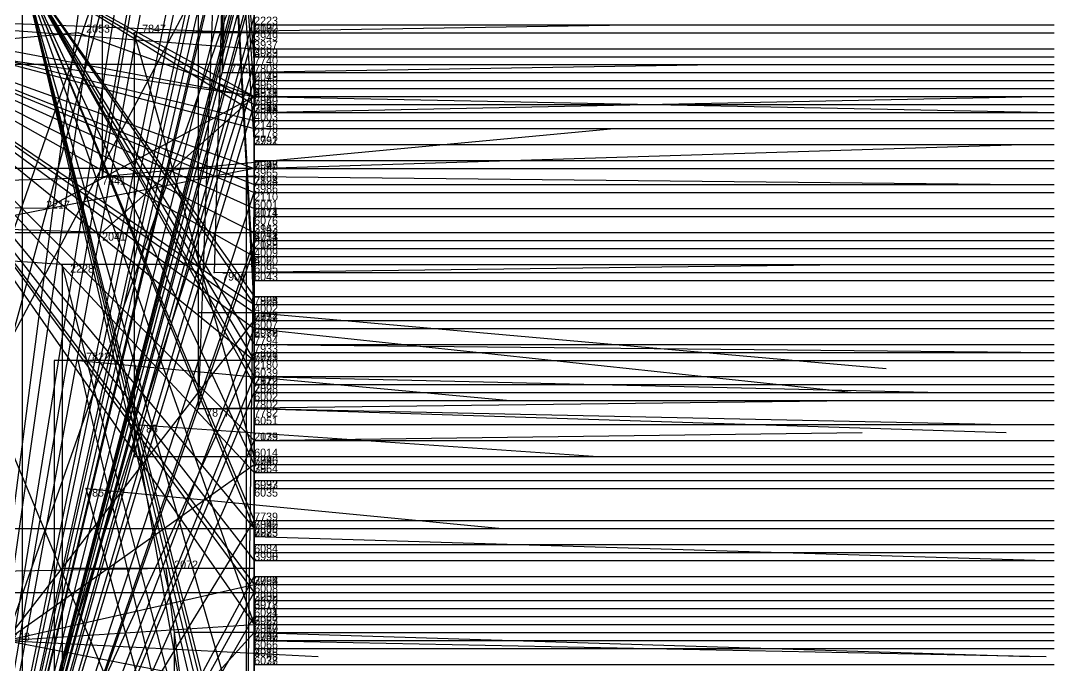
# Model space of a CAD drawing. Extents: x -0.07 to 1.1, y -0.07 to 1.1.
# Drawn here: x 0.9708 to 1.1, y 0.5669 to 0.6475 of the extents above; entities that cross this region are included whole.
import ezdxf

# ---------------------------------------------------------------- set-up
doc = ezdxf.new("R2010")
doc.units = 0
for name, color, linetype in [('Clients', 3, 'CONTINUOUS'), ('Facilities', 3, 'CONTINUOUS'), ('Facilities_lines', 3, 'CONTINUOUS'), ('Min_max_boxes', 1, 'CONTINUOUS'), ('Normals', 1, 'CONTINUOUS'), ('Source_points', 5, 'CONTINUOUS'), ('Text', 3, 'CONTINUOUS')]:
    doc.layers.add(name, color=color, linetype=linetype)

msp = doc.modelspace()

# ---------------------------------------------------------------- linework, layer by layer
at = {"layer": 'Clients', "color": 5}
for p in [(0.978, 0.646), (0.985, 0.646, 1), (1, 0.647, 0.573), (1, 0.646, 0.233), (1, 0.646, 0.199), (1, 0.646, 0.398), (1, 0.644, 0.324), (1, 0.644, 0.462), (1, 0.643, 0.486), (0.996, 0.641, 1), (1, 0.642, 0.807), (1, 0.642, 0.857), (1, 0.641, 0.733), (1, 0.64, 0.107), (1, 0.64, 0.463), (1, 0.639, 0.504), (1, 0.638, 0.29), (1, 0.638, 0.673), (1, 0.638, 0.562), (1, 0.638, 0.602), (1, 0.638, 0.782), (1, 0.638, 0.849), (1, 0.637, 0.116), (1, 0.637, 0.834), (1, 0.636, 0.45), (1, 0.636, 0.804), (1, 0.635, 0.201), (1, 0.635, 0.263), (1, 0.634, 0.139), (1, 0.632, 0.484), (1, 0.632, 0.898), (1, 0.63, 0.633), (1, 0.63, 0.983), (0.981, 0.628, 1), (1, 0.629, 0.33), (1, 0.627, 0.099), (1, 0.626, 0.115), (1, 0.626, 0.304), (0.974, 0.624), (1, 0.624, 0.247), (1, 0.624, 0.727), (1, 0.623, 0.6), (1, 0.623, 0.648), (0.981, 0.621), (1, 0.621, 0.13), (1, 0.621, 0.27), (1, 0.621, 0.459), (1, 0.621, 0.995), (1, 0.62, 0.238), (1, 0.62, 0.668), (1, 0.619, 0.172), (1, 0.618, 0.38), (1, 0.618, 0.406), (0.976, 0.617), (1, 0.617, 0.641), (0.995, 0.616, 1), (1, 0.616, 0.747), (1, 0.615, 0.708), (1, 0.613, 0.867), (1, 0.613, 0.786), (1, 0.612, 0.3), (1, 0.612, 0.875), (1, 0.611, 0.009), (1, 0.611, 0.672), (1, 0.611, 0.875), (1, 0.61, 0.76), (1, 0.609), (1, 0.609, 0.334), (1, 0.609, 0.555), (1, 0.609, 0.526), (1, 0.607, 0.854), (1, 0.606, 0.901), (0.978, 0.605, 1), (1, 0.605, 0.197), (1, 0.605, 0.728), (1, 0.605, 0.853), (1, 0.603, 0.153), (1, 0.603, 0.651), (1, 0.603, 0.913), (1, 0.603, 0.984), (1, 0.602, 0.894), (1, 0.601, 0.156), (1, 0.6, 0.693), (0.993, 0.599, 1), (0.985, 0.597, 1), (1, 0.597, 0.532), (1, 0.595, 0.221), (1, 0.595, 0.014), (1, 0.593, 0.73), (1, 0.593, 0.672), (1, 0.592, 0.793), (1, 0.592, 0.896), (1, 0.591, 0.286), (1, 0.59, 0.621), (1, 0.59, 0.54), (0.979, 0.589, 1), (1, 0.589, 0.689), (1, 0.585, 0.596), (1, 0.585, 0.709), (1, 0.585, 0.838), (1, 0.585, 0.831), (1, 0.584, 0.129), (1, 0.584, 0.637), (1, 0.584, 0.84), (1, 0.582, 0.61), (1, 0.581, 0.441), (0.989, 0.579), (1, 0.58, 0.361), (1, 0.578, 0.183), (1, 0.577, 0.351), (1, 0.577, 0.798), (1, 0.576, 0.214), (1, 0.576, 0.258), (1, 0.576, 0.593), (1, 0.575, 0.483), (1, 0.575, 0.581), (1, 0.574, 0.599), (1, 0.573, 0.17), (1, 0.573, 0.675), (1, 0.572, 0.275), (1, 0.572, 0.509), (1, 0.572, 0.794), (1, 0.572, 0.875), (1, 0.571, 0.537), (1, 0.571, 0.563), (1, 0.571, 0.612), (1, 0.57, 0.685), (1, 0.57, 0.479), (1, 0.569, 0.387), (1, 0.569, 0.407), (1, 0.567, 0.569), (1, 0.567, 0.567)]:
    msp.add_point(p, dxfattribs=at)
at = {"layer": 'Facilities', "color": 3}
for p in [(1, 0.639, 0.586), (1, 0.638, 0.081), (1, 0.636, 0.942), (1, 0.629, 0.049), (1, 0.628, 0.957), (1, 0.607, 0.934), (1, 0.599, 0.977), (1, 0.599, 0.965), (1, 0.593, 0.933), (1, 0.583, 0.944), (1, 0.575, 0.068), (1, 0.571, 0.97), (1, 0.57, 0.938)]:
    msp.add_point(p, dxfattribs=at)
at = {"layer": 'Facilities_lines', "color": 3}
for p, q in [((1, 0.797, 0.96), (0.993, 0.599, 1)), ((1, 0.797, 0.96), (0.995, 0.616, 1)), ((1, 0.797, 0.96), (1, 0.621, 0.995)), ((1, 0.797, 0.96), (1, 0.63, 0.983)), ((1, 0.797, 0.96), (1, 0.603, 0.984)), ((1, 0.767, 0.914), (0.996, 0.641, 1)), ((0.959, 0.502), (1, 0.757, 0.127)), ((1, 0.638, 0.081), (1, 0.757, 0.198)), ((1, 0.638, 0.081), (1, 0.757, 0.179)), ((1, 0.638, 0.081), (1, 0.755, 0.175)), ((0.959, 0.502), (1, 0.741, 0.104)), ((1, 0.739, 0.936), (0.981, 0.628, 1)), ((0.993, 0.739, 1), (1, 0.632, 0.898)), ((0.993, 0.739, 1), (1, 0.613, 0.867)), ((0.993, 0.739, 1), (1, 0.642, 0.857)), ((0.993, 0.739, 1), (1, 0.611, 0.875)), ((0.993, 0.739, 1), (1, 0.638, 0.782)), ((1, 0.638, 0.081), (1, 0.729, 0.201)), ((0.959, 0.502), (1, 0.726, 0.108)), ((1, 0.719, 0.035), (0.961, 0.576)), ((0.957, 0.584), (1, 0.708, 0.198)), ((0.959, 0.502), (1, 0.702, 0.148)), ((0.959, 0.502), (0.985, 0.702)), ((1, 0.638, 0.081), (1, 0.702, 0.234)), ((1, 0.639, 0.586), (1, 0.701, 0.756)), ((1, 0.639, 0.586), (1, 0.698, 0.416)), ((0.959, 0.502), (1, 0.696, 0.148)), ((1, 0.639, 0.586), (1, 0.694, 0.483)), ((1, 0.639, 0.586), (1, 0.694, 0.473)), ((1, 0.639, 0.586), (1, 0.693, 0.411)), ((0.959, 0.502), (0.986, 0.692)), ((1, 0.639, 0.586), (1, 0.688, 0.701)), ((0.959, 0.502), (1, 0.687, 0.098)), ((0.959, 0.502), (1, 0.684, 0.095)), ((1, 0.639, 0.586), (1, 0.683, 0.47)), ((1, 0.639, 0.586), (1, 0.681, 0.524)), ((0.959, 0.502), (1, 0.679, 0.215)), ((1, 0.639, 0.586), (1, 0.677, 0.459)), ((1, 0.639, 0.586), (1, 0.677, 0.389)), ((1, 0.677, 0.944), (1, 0.525, 0.82)), ((1, 0.639, 0.586), (1, 0.676, 0.613)), ((0.959, 0.502), (1, 0.675, 0.092)), ((1, 0.639, 0.586), (1, 0.675, 0.394)), ((0.959, 0.502), (1, 0.674, 0.127)), ((1, 0.639, 0.586), (1, 0.674, 0.685)), ((1, 0.639, 0.586), (1, 0.673, 0.68)), ((1, 0.639, 0.586), (1, 0.673, 0.612)), ((1, 0.639, 0.586), (1, 0.67, 0.423)), ((1, 0.639, 0.586), (1, 0.669, 0.676)), ((1, 0.639, 0.586), (1, 0.668, 0.683)), ((0.959, 0.502), (1, 0.666, 0.168)), ((0.959, 0.502), (1, 0.666, 0.106)), ((1, 0.639, 0.586), (1, 0.666, 0.537)), ((0.957, 0.584), (1, 0.665, 0.171)), ((1, 0.639, 0.586), (1, 0.664, 0.466)), ((1, 0.639, 0.586), (1, 0.662, 0.674)), ((1, 0.639, 0.586), (1, 0.662, 0.575)), ((1, 0.639, 0.586), (1, 0.661, 0.42)), ((0.959, 0.502), (1, 0.66, 0.201)), ((0.959, 0.502), (1, 0.659, 0.102)), ((0.959, 0.502), (1, 0.659, 0.043)), ((1, 0.639, 0.586), (1, 0.659, 0.506)), ((0.959, 0.502), (1, 0.658, 0.185)), ((0.969, 0.57, 1), (1, 0.658, 0.814)), ((1, 0.639, 0.586), (1, 0.658, 0.536)), ((0.959, 0.502), (1, 0.656, 0.224)), ((0.971, 0.654, 1), (1, 0.552, 0.875)), ((0.971, 0.654, 1), (1, 0.636, 0.804)), ((0.971, 0.654, 1), (1, 0.602, 0.894)), ((0.971, 0.654, 1), (1, 0.584, 0.84)), ((0.971, 0.654, 1), (1, 0.54, 0.889)), ((0.971, 0.654, 1), (1, 0.585, 0.831)), ((0.971, 0.654, 1), (1, 0.638, 0.849)), ((0.971, 0.654, 1), (1, 0.592, 0.896)), ((0.971, 0.654, 1), (1, 0.612, 0.875)), ((0.971, 0.654, 1), (1, 0.572, 0.875)), ((0.971, 0.654, 1), (1, 0.603, 0.913)), ((0.971, 0.654, 1), (1, 0.605, 0.853)), ((0.971, 0.654, 1), (1, 0.637, 0.834)), ((0.971, 0.654, 1), (1, 0.538, 0.853)), ((0.971, 0.654, 1), (1, 0.535, 0.898)), ((0.971, 0.654, 1), (1, 0.613, 0.786)), ((0.971, 0.654, 1), (1, 0.531, 0.865)), ((0.971, 0.654, 1), (1, 0.607, 0.854)), ((0.959, 0.502), (1, 0.653, 0.152)), ((0.959, 0.502), (1, 0.653, 0.107)), ((0.959, 0.502), (1, 0.652, 0.183)), ((1, 0.639, 0.586), (1, 0.652, 0.725)), ((0.947, 0.648), (1, 0.635, 0.201)), ((0.947, 0.648), (1, 0.611, 0.009)), ((0.947, 0.648), (1, 0.621, 0.13)), ((0.947, 0.648), (1, 0.646, 0.199)), ((0.947, 0.648), (1, 0.624, 0.247)), ((0.947, 0.648), (1, 0.634, 0.139)), ((0.947, 0.648), (1, 0.595, 0.014)), ((0.947, 0.648), (1, 0.605, 0.197)), ((0.947, 0.648), (1, 0.521, 0.042)), ((0.947, 0.648), (1, 0.627, 0.099)), ((0.947, 0.648), (1, 0.584, 0.129)), ((0.947, 0.648), (1, 0.576, 0.258)), ((0.947, 0.648), (1, 0.646, 0.398)), ((0.947, 0.648), (1, 0.591, 0.286)), ((0.947, 0.648), (1, 0.572, 0.275)), ((0.947, 0.648), (1, 0.629, 0.33)), ((0.947, 0.648), (1, 0.609, 0.334)), ((0.947, 0.648), (1, 0.626, 0.304)), ((0.947, 0.648), (1, 0.644, 0.324)), ((0.947, 0.648), (1, 0.58, 0.361)), ((0.947, 0.648), (1, 0.577, 0.351)), ((0.947, 0.648), (1, 0.612, 0.3)), ((0.947, 0.648), (1, 0.635, 0.263)), ((0.947, 0.648), (1, 0.621, 0.27)), ((0.947, 0.648), (1, 0.638, 0.29)), ((0.947, 0.648), (1, 0.618, 0.38)), ((0.959, 0.502), (1, 0.648, 0.102)), ((0.959, 0.502), (1, 0.646, 0.233)), ((1, 0.638, 0.081), (0.978, 0.646)), ((1, 0.593, 0.933), (0.985, 0.646, 1)), ((1, 0.639, 0.586), (1, 0.647, 0.573)), ((1, 0.639, 0.586), (1, 0.644, 0.462)), ((1, 0.638, 0.081), (0.966, 0.643)), ((1, 0.639, 0.586), (1, 0.643, 0.486)), ((0.962, 0.523, 1), (1, 0.642, 0.807)), ((1, 0.639, 0.586), (1, 0.641, 0.733)), ((0.959, 0.502), (1, 0.64, 0.107)), ((1, 0.639, 0.586), (1, 0.64, 0.463)), ((1, 0.639, 0.586), (1, 0.57, 0.685)), ((1, 0.639, 0.586), (1, 0.6, 0.693)), ((1, 0.639, 0.586), (1, 0.498, 0.579)), ((1, 0.639, 0.586), (1, 0.505, 0.522)), ((1, 0.639, 0.586), (1, 0.499, 0.605)), ((1, 0.639, 0.586), (1, 0.569, 0.387)), ((1, 0.639, 0.586), (1, 0.618, 0.406)), ((1, 0.639, 0.586), (1, 0.569, 0.407)), ((1, 0.639, 0.586), (1, 0.639, 0.504)), ((1, 0.639, 0.586), (1, 0.548, 0.47)), ((1, 0.639, 0.586), (1, 0.621, 0.459)), ((1, 0.639, 0.586), (1, 0.636, 0.45)), ((1, 0.639, 0.586), (1, 0.552, 0.458)), ((1, 0.639, 0.586), (1, 0.581, 0.441)), ((1, 0.639, 0.586), (1, 0.632, 0.484)), ((1, 0.639, 0.586), (1, 0.575, 0.483)), ((1, 0.639, 0.586), (1, 0.57, 0.479)), ((1, 0.639, 0.586), (1, 0.59, 0.621)), ((1, 0.639, 0.586), (1, 0.624, 0.727)), ((1, 0.639, 0.586), (1, 0.535, 0.518)), ((1, 0.639, 0.586), (1, 0.609, 0.555)), ((1, 0.639, 0.586), (1, 0.576, 0.593)), ((1, 0.639, 0.586), (1, 0.561, 0.519)), ((1, 0.639, 0.586), (1, 0.623, 0.6)), ((1, 0.639, 0.586), (1, 0.515, 0.543)), ((1, 0.639, 0.586), (1, 0.593, 0.73)), ((1, 0.639, 0.586), (1, 0.571, 0.537)), ((1, 0.639, 0.586), (1, 0.575, 0.581)), ((1, 0.639, 0.586), (1, 0.574, 0.599)), ((1, 0.639, 0.586), (1, 0.54, 0.585)), ((1, 0.639, 0.586), (1, 0.572, 0.509)), ((1, 0.639, 0.586), (1, 0.548, 0.544)), ((1, 0.639, 0.586), (1, 0.605, 0.728)), ((1, 0.639, 0.586), (1, 0.611, 0.672)), ((1, 0.639, 0.586), (1, 0.59, 0.54)), ((1, 0.639, 0.586), (1, 0.589, 0.689)), ((1, 0.639, 0.586), (1, 0.567, 0.569)), ((1, 0.639, 0.586), (1, 0.603, 0.651)), ((1, 0.639, 0.586), (1, 0.638, 0.673)), ((1, 0.639, 0.586), (1, 0.615, 0.708)), ((1, 0.639, 0.586), (1, 0.559, 0.529)), ((1, 0.639, 0.586), (1, 0.593, 0.672)), ((1, 0.639, 0.586), (1, 0.571, 0.563)), ((1, 0.639, 0.586), (1, 0.63, 0.633)), ((1, 0.639, 0.586), (1, 0.597, 0.532)), ((1, 0.639, 0.586), (1, 0.62, 0.668)), ((1, 0.639, 0.586), (1, 0.585, 0.596)), ((1, 0.639, 0.586), (1, 0.571, 0.612)), ((1, 0.639, 0.586), (1, 0.617, 0.641)), ((1, 0.639, 0.586), (1, 0.559, 0.513)), ((1, 0.639, 0.586), (1, 0.638, 0.562)), ((1, 0.639, 0.586), (1, 0.638, 0.602)), ((1, 0.639, 0.586), (1, 0.584, 0.637)), ((1, 0.639, 0.586), (1, 0.623, 0.648)), ((1, 0.639, 0.586), (1, 0.567, 0.567)), ((1, 0.639, 0.586), (1, 0.582, 0.61)), ((1, 0.639, 0.586), (1, 0.609, 0.526)), ((1, 0.639, 0.586), (1, 0.553, 0.6)), ((1, 0.639, 0.586), (1, 0.585, 0.709)), ((1, 0.639, 0.586), (1, 0.573, 0.675)), ((1, 0.639, 0.586), (1, 0.616, 0.747)), ((1, 0.639, 0.586), (1, 0.531, 0.572)), ((0.959, 0.502), (1, 0.637, 0.116)), ((1, 0.638, 0.081), (0.974, 0.624)), ((1, 0.638, 0.081), (0.981, 0.621)), ((1, 0.629, 0.049), (0.959, 0.621)), ((1, 0.628, 0.957), (0.999, 0.548, 1)), ((0.959, 0.502), (1, 0.626, 0.115)), ((0.959, 0.502), (1, 0.62, 0.238)), ((0.959, 0.502), (1, 0.619, 0.172)), ((1, 0.524, 0.106), (0.976, 0.617)), ((0.969, 0.57, 1), (1, 0.61, 0.76)), ((0.959, 0.502), (1, 0.609)), ((0.962, 0.523, 1), (1, 0.606, 0.901)), ((1, 0.512, 0.905), (0.978, 0.605, 1)), ((0.959, 0.502), (1, 0.603, 0.153)), ((0.959, 0.502), (1, 0.601, 0.156)), ((1, 0.512, 0.905), (0.985, 0.597, 1)), ((0.959, 0.502), (1, 0.595, 0.221)), ((0.969, 0.57, 1), (1, 0.592, 0.793)), ((1, 0.512, 0.905), (0.979, 0.589, 1)), ((0.962, 0.523, 1), (1, 0.585, 0.838)), ((1, 0.494, 0.132), (0.989, 0.579)), ((0.959, 0.502), (1, 0.578, 0.183)), ((0.969, 0.57, 1), (1, 0.577, 0.798)), ((0.959, 0.502), (1, 0.576, 0.214)), ((0.959, 0.502), (1, 0.573, 0.17)), ((0.969, 0.57, 1), (1, 0.572, 0.794)), ((1, 0.571, 0.97), (0.99, 0.56, 1)), ((0.969, 0.57, 1), (1, 0.564, 0.792))]:
    msp.add_line(p, q, dxfattribs=at)
at = {"layer": 'Min_max_boxes', "color": 1}
for p, q in [((1, 0.521), (1, 0.899)), ((1, 0.521, 0.398), (1, 0.899, 0.398)), ((0.993, 0.797, 0.96), (0.993, 0.599, 0.96)), ((0.993, 0.797, 1), (0.993, 0.599, 1)), ((1, 0.599, 0.96), (1, 0.797, 0.96)), ((1, 0.599, 1), (1, 0.797, 1)), ((0.996, 0.767, 0.914), (0.996, 0.641, 0.914)), ((0.996, 0.767, 1), (0.996, 0.641, 1)), ((1, 0.641, 0.914), (1, 0.767, 0.914)), ((1, 0.641, 1), (1, 0.767, 1)), ((1, 0.429), (1, 0.757)), ((1, 0.429, 0.496), (1, 0.757, 0.496)), ((1, 0.621), (1, 0.757)), ((1, 0.621, 0.234), (1, 0.757, 0.234)), ((0.993, 0.753, 0.761), (0.993, 0.611, 0.761)), ((0.993, 0.753, 1), (0.993, 0.611, 1)), ((1, 0.611, 0.761), (1, 0.753, 0.761)), ((1, 0.611, 1), (1, 0.753, 1)), ((0.981, 0.739, 0.936), (0.981, 0.628, 0.936)), ((0.981, 0.739, 1), (0.981, 0.628, 1)), ((1, 0.628, 0.936), (1, 0.739, 0.936)), ((1, 0.628, 1), (1, 0.739, 1)), ((0.971, 0.731, 0.784), (0.971, 0.531, 0.784)), ((0.971, 0.731, 1), (0.971, 0.531, 1)), ((1, 0.531, 0.784), (1, 0.731, 0.784)), ((1, 0.531, 1), (1, 0.731, 1)), ((1, 0.576), (1, 0.719)), ((1, 0.576, 0.035), (1, 0.719, 0.035)), ((1, 0.584), (1, 0.708)), ((1, 0.584, 0.198), (1, 0.708, 0.198)), ((1, 0.498, 0.387), (1, 0.701, 0.387)), ((1, 0.701, 0.387), (1, 0.498, 0.387)), ((1, 0.498, 0.756), (1, 0.701, 0.756)), ((1, 0.701, 0.756), (1, 0.498, 0.756)), ((1, 0.525, 0.82), (1, 0.677, 0.82)), ((1, 0.677, 0.82), (1, 0.525, 0.82)), ((1, 0.525, 0.944), (1, 0.677, 0.944)), ((1, 0.677, 0.944), (1, 0.525, 0.944)), ((1, 0.564, 0.76), (1, 0.658, 0.76)), ((1, 0.564, 1), (1, 0.658, 1)), ((1, 0.646, 0.933), (0.985, 0.646, 0.933)), ((0.985, 0.646, 0.933), (0.985, 0.593, 0.933)), ((1, 0.646, 1), (0.985, 0.646, 1)), ((0.985, 0.646, 1), (0.985, 0.593, 1)), ((0.985, 0.646, 0.933), (0.985, 0.646, 1)), ((1, 0.593, 0.933), (1, 0.646, 0.933)), ((1, 0.593, 1), (1, 0.646, 1)), ((1, 0.646, 0.933), (1, 0.646, 1)), ((1, 0.642, 0.768), (0.962, 0.642, 0.768)), ((1, 0.642, 1), (0.962, 0.642, 1)), ((0.996, 0.641, 0.914), (1, 0.641, 0.914)), ((0.996, 0.641, 1), (1, 0.641, 1)), ((0.996, 0.641, 0.914), (0.996, 0.641, 1)), ((1, 0.35, 0.768), (1, 0.642, 0.768)), ((1, 0.35, 1), (1, 0.642, 1)), ((1, 0.642, 0.768), (1, 0.642, 1)), ((1, 0.641, 0.914), (1, 0.641, 1)), ((1, 0.629), (0.959, 0.629)), ((1, 0.629, 0.049), (0.959, 0.629, 0.049)), ((0.981, 0.628, 0.936), (1, 0.628, 0.936)), ((0.981, 0.628, 1), (1, 0.628, 1)), ((0.981, 0.628, 0.936), (0.981, 0.628, 1)), ((1, 0.628, 0.957), (0.999, 0.628, 0.957)), ((0.999, 0.628, 0.957), (0.999, 0.548, 0.957)), ((1, 0.628, 1), (0.999, 0.628, 1)), ((0.999, 0.628, 1), (0.999, 0.548, 1)), ((0.999, 0.628, 0.957), (0.999, 0.628, 1)), ((1, 0.621), (1, 0.629)), ((1, 0.621, 0.049), (1, 0.629, 0.049)), ((1, 0.629), (1, 0.629, 0.049)), ((1, 0.628, 0.936), (1, 0.628, 1)), ((1, 0.548, 0.957), (1, 0.628, 0.957)), ((1, 0.548, 1), (1, 0.628, 1)), ((1, 0.628, 0.957), (1, 0.628, 1)), ((0.959, 0.621), (1, 0.621)), ((0.959, 0.621, 0.049), (1, 0.621, 0.049)), ((0.966, 0.621), (1, 0.621)), ((0.966, 0.621, 0.234), (1, 0.621, 0.234)), ((1, 0.621), (1, 0.621, 0.234)), ((1, 0.621), (1, 0.621, 0.049)), ((1, 0.617), (0.976, 0.617)), ((0.976, 0.617), (0.976, 0.524)), ((1, 0.617, 0.106), (0.976, 0.617, 0.106)), ((0.976, 0.617, 0.106), (0.976, 0.524, 0.106)), ((0.976, 0.617), (0.976, 0.617, 0.106)), ((1, 0.524), (1, 0.617)), ((1, 0.524, 0.106), (1, 0.617, 0.106)), ((1, 0.617), (1, 0.617, 0.106)), ((0.993, 0.611, 0.761), (1, 0.611, 0.761)), ((0.993, 0.611, 1), (1, 0.611, 1)), ((0.993, 0.611, 0.761), (0.993, 0.611, 1)), ((1, 0.611, 0.761), (1, 0.611, 1)), ((1, 0.605, 0.905), (0.975, 0.605, 0.905)), ((0.975, 0.605, 0.905), (0.975, 0.332, 0.905)), ((1, 0.605, 1), (0.975, 0.605, 1)), ((0.975, 0.605, 1), (0.975, 0.332, 1)), ((0.975, 0.605, 0.905), (0.975, 0.605, 1)), ((1, 0.332, 0.905), (1, 0.605, 0.905)), ((1, 0.332, 1), (1, 0.605, 1)), ((1, 0.605, 0.905), (1, 0.605, 1)), ((0.993, 0.599, 0.96), (1, 0.599, 0.96)), ((0.993, 0.599, 1), (1, 0.599, 1)), ((0.993, 0.599, 0.96), (0.993, 0.599, 1)), ((1, 0.599, 0.96), (1, 0.599, 1)), ((0.985, 0.593, 0.933), (1, 0.593, 0.933)), ((0.985, 0.593, 1), (1, 0.593, 1)), ((0.985, 0.593, 0.933), (0.985, 0.593, 1)), ((1, 0.593, 0.933), (1, 0.593, 1)), ((0.957, 0.584), (1, 0.584)), ((0.957, 0.584, 0.198), (1, 0.584, 0.198)), ((1, 0.584), (1, 0.584, 0.198)), ((1, 0.579), (0.976, 0.579)), ((0.976, 0.579), (0.976, 0.405)), ((1, 0.579, 0.198), (0.976, 0.579, 0.198)), ((0.976, 0.579, 0.198), (0.976, 0.405, 0.198)), ((0.976, 0.579), (0.976, 0.579, 0.198)), ((1, 0.405), (1, 0.579)), ((1, 0.405, 0.198), (1, 0.579, 0.198)), ((1, 0.579), (1, 0.579, 0.198)), ((0.947, 0.576), (1, 0.576)), ((0.947, 0.576, 0.035), (1, 0.576, 0.035)), ((1, 0.576), (1, 0.576, 0.035)), ((1, 0.571, 0.97), (0.99, 0.571, 0.97)), ((0.99, 0.571, 0.97), (0.99, 0.56, 0.97)), ((1, 0.571, 1), (0.99, 0.571, 1)), ((0.99, 0.571, 1), (0.99, 0.56, 1)), ((0.99, 0.571, 0.97), (0.99, 0.571, 1)), ((1, 0.56, 0.97), (1, 0.571, 0.97)), ((1, 0.56, 1), (1, 0.571, 1)), ((1, 0.571, 0.97), (1, 0.571, 1))]:
    msp.add_line(p, q, dxfattribs=at)
at = {"layer": 'Normals', "color": 1}
for p, q in [((0.978, 0.646), (0.912, 0.64, 0.075)), ((0.985, 0.646, 1), (1.047, 0.647, 1.079)), ((1, 0.647, 0.573), (1.1, 0.647, 0.573)), ((1, 0.646, 0.233), (1.1, 0.646, 0.233)), ((1, 0.646, 0.199), (1.1, 0.646, 0.199)), ((1, 0.646, 0.398), (1.1, 0.646, 0.398)), ((1, 0.644, 0.462), (1.1, 0.644, 0.462)), ((1, 0.644, 0.324), (1.1, 0.644, 0.324)), ((1, 0.643, 0.486), (1.1, 0.643, 0.486)), ((0.996, 0.641, 1), (1.058, 0.642, 1.079)), ((1, 0.642, 0.807), (1.1, 0.642, 0.807)), ((1, 0.642, 0.857), (1.1, 0.642, 0.857)), ((1, 0.641, 0.733), (1.1, 0.641, 0.733)), ((1, 0.64, 0.107), (1.1, 0.64, 0.107)), ((1, 0.64, 0.463), (1.1, 0.64, 0.463)), ((1, 0.639, 0.504), (1.1, 0.639, 0.504)), ((1, 0.639, 0.586), (1.1, 0.639, 0.586)), ((1, 0.638, 0.081), (1.1, 0.636, 0.073)), ((1, 0.638, 0.29), (1.1, 0.638, 0.29)), ((1, 0.638, 0.562), (1.1, 0.638, 0.562)), ((1, 0.638, 0.673), (1.1, 0.638, 0.673)), ((1, 0.638, 0.602), (1.1, 0.638, 0.602)), ((1, 0.638, 0.782), (1.1, 0.638, 0.782)), ((1, 0.636, 0.942), (1.098, 0.638, 0.96)), ((1, 0.638, 0.849), (1.1, 0.638, 0.849)), ((1, 0.637, 0.116), (1.1, 0.637, 0.116)), ((1, 0.637, 0.834), (1.1, 0.637, 0.834)), ((1, 0.636, 0.45), (1.1, 0.636, 0.45)), ((1, 0.636, 0.804), (1.1, 0.636, 0.804)), ((1, 0.635, 0.201), (1.1, 0.635, 0.201)), ((1, 0.635, 0.263), (1.1, 0.635, 0.263)), ((0.981, 0.628, 1), (1.045, 0.634, 1.076)), ((1, 0.634, 0.139), (1.1, 0.634, 0.139)), ((1, 0.629, 0.049), (1.096, 0.632, 0.021)), ((1, 0.632, 0.484), (1.1, 0.632, 0.484)), ((1, 0.632, 0.898), (1.1, 0.632, 0.898)), ((1, 0.63, 0.633), (1.1, 0.63, 0.633)), ((1, 0.63, 0.983), (1.08, 0.63, 1.042)), ((0.951, 0.627, 1), (0.984, 0.628, 1.095)), ((1, 0.629, 0.33), (1.1, 0.629, 0.33)), ((1, 0.628, 0.957), (1.096, 0.627, 0.985)), ((1, 0.627, 0.099), (1.1, 0.627, 0.099)), ((1, 0.626, 0.115), (1.1, 0.626, 0.115)), ((1, 0.626, 0.304), (1.1, 0.626, 0.304)), ((0.974, 0.624), (0.916, 0.625, 0.081)), ((1, 0.624, 0.247), (1.1, 0.624, 0.247)), ((1, 0.624, 0.727), (1.1, 0.624, 0.727)), ((0.981, 0.621), (0.92, 0.623, 0.079)), ((1, 0.623, 0.6), (1.1, 0.623, 0.6)), ((1, 0.623, 0.648), (1.1, 0.623, 0.648)), ((0.976, 0.617), (0.917, 0.621, 0.08)), ((1, 0.621, 0.13), (1.1, 0.621, 0.13)), ((1, 0.621, 0.459), (1.1, 0.621, 0.459)), ((1, 0.621, 0.27), (1.1, 0.621, 0.27)), ((1, 0.621, 0.995), (1.08, 0.621, 1.055)), ((1, 0.62, 0.238), (1.1, 0.62, 0.238)), ((1, 0.62, 0.668), (1.1, 0.62, 0.668)), ((1, 0.619, 0.172), (1.1, 0.619, 0.172)), ((1, 0.618, 0.406), (1.1, 0.618, 0.406)), ((1, 0.618, 0.38), (1.1, 0.618, 0.38)), ((0.995, 0.616, 1), (1.074, 0.617, 1.061)), ((1, 0.617, 0.641), (1.1, 0.617, 0.641)), ((1, 0.616, 0.747), (1.1, 0.616, 0.747)), ((1, 0.615, 0.708), (1.1, 0.615, 0.708)), ((1, 0.613, 0.867), (1.1, 0.613, 0.867)), ((1, 0.613, 0.786), (1.1, 0.613, 0.786)), ((1, 0.612, 0.3), (1.1, 0.612, 0.3)), ((1, 0.612, 0.875), (1.1, 0.612, 0.875)), ((1, 0.611, 0.009), (1.079, 0.604, -0.052)), ((1, 0.611, 0.672), (1.1, 0.611, 0.672)), ((1, 0.611, 0.875), (1.1, 0.611, 0.875)), ((1, 0.61, 0.76), (1.1, 0.61, 0.76)), ((1, 0.609), (1.075, 0.601, -0.066)), ((1, 0.609, 0.334), (1.1, 0.609, 0.334)), ((1, 0.609, 0.555), (1.1, 0.609, 0.555)), ((1, 0.609, 0.526), (1.1, 0.609, 0.526)), ((1, 0.607, 0.934), (1.1, 0.606, 0.944)), ((1, 0.607, 0.854), (1.1, 0.607, 0.854)), ((1, 0.606, 0.901), (1.1, 0.606, 0.901)), ((0.978, 0.605, 1), (1.032, 0.6, 1.084)), ((1, 0.605, 0.197), (1.1, 0.605, 0.197)), ((1, 0.605, 0.728), (1.1, 0.605, 0.728)), ((1, 0.605, 0.853), (1.1, 0.605, 0.853)), ((1, 0.603, 0.153), (1.1, 0.603, 0.153)), ((1, 0.603, 0.651), (1.1, 0.603, 0.651)), ((1, 0.603, 0.913), (1.1, 0.603, 0.913)), ((1, 0.603, 0.984), (1.086, 0.601, 1.035)), ((1, 0.602, 0.894), (1.1, 0.602, 0.894)), ((1, 0.601, 0.156), (1.1, 0.601, 0.156)), ((0.993, 0.599, 1), (1.075, 0.6, 1.057)), ((1, 0.6, 0.693), (1.1, 0.6, 0.693)), ((1, 0.599, 0.977), (1.094, 0.596, 1.012)), ((1, 0.599, 0.965), (1.094, 0.597, 1)), ((0.985, 0.597, 1), (1.043, 0.593, 1.081)), ((1, 0.597, 0.532), (1.1, 0.597, 0.532)), ((1, 0.595, 0.014), (1.076, 0.596, -0.051)), ((1, 0.595, 0.221), (1.1, 0.595, 0.221)), ((1, 0.593, 0.73), (1.1, 0.593, 0.73)), ((1, 0.593, 0.672), (1.1, 0.593, 0.672)), ((1, 0.593, 0.933), (1.1, 0.593, 0.941)), ((1, 0.592, 0.793), (1.1, 0.592, 0.793)), ((1, 0.592, 0.896), (1.1, 0.592, 0.896)), ((1, 0.591, 0.286), (1.1, 0.591, 0.286)), ((1, 0.59, 0.621), (1.1, 0.59, 0.621)), ((1, 0.59, 0.54), (1.1, 0.59, 0.54)), ((0.979, 0.589, 1), (1.031, 0.584, 1.085)), ((1, 0.589, 0.689), (1.1, 0.589, 0.689)), ((1, 0.585, 0.596), (1.1, 0.585, 0.596)), ((1, 0.585, 0.709), (1.1, 0.585, 0.709)), ((1, 0.585, 0.838), (1.1, 0.585, 0.838)), ((1, 0.585, 0.831), (1.1, 0.585, 0.831)), ((1, 0.584, 0.129), (1.1, 0.584, 0.129)), ((1, 0.584, 0.637), (1.1, 0.584, 0.637)), ((1, 0.584, 0.84), (1.1, 0.584, 0.84)), ((1, 0.583, 0.944), (1.099, 0.58, 0.958)), ((1, 0.582, 0.61), (1.1, 0.582, 0.61)), ((1, 0.581, 0.441), (1.1, 0.581, 0.441)), ((0.989, 0.579), (0.929, 0.578, 0.08)), ((1, 0.58, 0.361), (1.1, 0.58, 0.361)), ((1, 0.578, 0.183), (1.1, 0.578, 0.183)), ((1, 0.577, 0.351), (1.1, 0.577, 0.351)), ((1, 0.577, 0.798), (1.1, 0.577, 0.798)), ((1, 0.576, 0.214), (1.1, 0.576, 0.214)), ((1, 0.576, 0.258), (1.1, 0.576, 0.258)), ((1, 0.576, 0.593), (1.1, 0.576, 0.593)), ((1, 0.575, 0.068), (1.098, 0.575, 0.047)), ((1, 0.575, 0.483), (1.1, 0.575, 0.483)), ((1, 0.575, 0.581), (1.1, 0.575, 0.581)), ((1, 0.574, 0.599), (1.1, 0.574, 0.599)), ((1, 0.573, 0.17), (1.1, 0.573, 0.17)), ((1, 0.573, 0.675), (1.1, 0.573, 0.675)), ((1, 0.572, 0.275), (1.1, 0.572, 0.275)), ((1, 0.572, 0.509), (1.1, 0.572, 0.509)), ((1, 0.572, 0.875), (1.1, 0.572, 0.875)), ((1, 0.572, 0.794), (1.1, 0.572, 0.794)), ((1, 0.571, 0.537), (1.1, 0.571, 0.537)), ((1, 0.571, 0.563), (1.1, 0.571, 0.563)), ((1, 0.571, 0.612), (1.1, 0.571, 0.612)), ((1, 0.571, 0.97), (1.097, 0.568, 0.996)), ((0.969, 0.57, 1), (1.008, 0.568, 1.092)), ((1, 0.57, 0.479), (1.1, 0.57, 0.479)), ((1, 0.57, 0.685), (1.1, 0.57, 0.685)), ((1, 0.57, 0.938), (1.099, 0.568, 0.95)), ((1, 0.569, 0.387), (1.1, 0.569, 0.387)), ((1, 0.569, 0.407), (1.1, 0.569, 0.407)), ((1, 0.567, 0.569), (1.1, 0.567, 0.569)), ((1, 0.567, 0.567), (1.1, 0.567, 0.567))]:
    msp.add_line(p, q, dxfattribs=at)
at = {"layer": 'Source_points', "color": 5}
for p in [(0.978, 0.646), (0.985, 0.646, 1), (1, 0.647, 0.573), (1, 0.646, 0.233), (1, 0.646, 0.199), (1, 0.646, 0.398), (1, 0.644, 0.462), (1, 0.644, 0.324), (1, 0.643, 0.486), (0.996, 0.641, 1), (1, 0.642, 0.807), (1, 0.642, 0.857), (1, 0.641, 0.733), (1, 0.64, 0.107), (1, 0.64, 0.463), (1, 0.639, 0.504), (1, 0.639, 0.586), (1, 0.638, 0.081), (1, 0.638, 0.29), (1, 0.638, 0.562), (1, 0.638, 0.673), (1, 0.638, 0.602), (1, 0.638, 0.782), (1, 0.638, 0.849), (1, 0.637, 0.116), (1, 0.637, 0.834), (1, 0.636, 0.45), (1, 0.636, 0.804), (1, 0.636, 0.942), (1, 0.635, 0.201), (1, 0.635, 0.263), (1, 0.634, 0.139), (1, 0.632, 0.484), (1, 0.632, 0.898), (1, 0.63, 0.633), (1, 0.63, 0.983), (0.981, 0.628, 1), (1, 0.629, 0.049), (1, 0.629, 0.33), (1, 0.628, 0.957), (1, 0.627, 0.099), (1, 0.626, 0.115), (1, 0.626, 0.304), (0.974, 0.624), (1, 0.624, 0.247), (1, 0.624, 0.727), (1, 0.623, 0.6), (1, 0.623, 0.648), (0.981, 0.621), (1, 0.621, 0.13), (1, 0.621, 0.459), (1, 0.621, 0.27), (1, 0.621, 0.995), (1, 0.62, 0.238), (1, 0.62, 0.668), (1, 0.619, 0.172), (1, 0.618, 0.406), (1, 0.618, 0.38), (0.976, 0.617), (1, 0.617, 0.641), (0.995, 0.616, 1), (1, 0.616, 0.747), (1, 0.615, 0.708), (1, 0.613, 0.867), (1, 0.613, 0.786), (1, 0.612, 0.3), (1, 0.612, 0.875), (1, 0.611, 0.009), (1, 0.611, 0.672), (1, 0.611, 0.875), (1, 0.61, 0.76), (1, 0.609), (1, 0.609, 0.334), (1, 0.609, 0.555), (1, 0.609, 0.526), (1, 0.607, 0.934), (1, 0.607, 0.854), (1, 0.606, 0.901), (0.978, 0.605, 1), (1, 0.605, 0.197), (1, 0.605, 0.728), (1, 0.605, 0.853), (1, 0.603, 0.153), (1, 0.603, 0.651), (1, 0.603, 0.913), (1, 0.603, 0.984), (1, 0.602, 0.894), (1, 0.601, 0.156), (1, 0.6, 0.693), (0.993, 0.599, 1), (1, 0.599, 0.977), (1, 0.599, 0.965), (0.985, 0.597, 1), (1, 0.597, 0.532), (1, 0.595, 0.221), (1, 0.595, 0.014), (1, 0.593, 0.73), (1, 0.593, 0.672), (1, 0.593, 0.933), (1, 0.592, 0.793), (1, 0.592, 0.896), (1, 0.591, 0.286), (1, 0.59, 0.621), (1, 0.59, 0.54), (0.979, 0.589, 1), (1, 0.589, 0.689), (1, 0.585, 0.596), (1, 0.585, 0.709), (1, 0.585, 0.838), (1, 0.585, 0.831), (1, 0.584, 0.129), (1, 0.584, 0.637), (1, 0.584, 0.84), (1, 0.583, 0.944), (1, 0.582, 0.61), (1, 0.581, 0.441), (0.989, 0.579), (1, 0.58, 0.361), (1, 0.578, 0.183), (1, 0.577, 0.351), (1, 0.577, 0.798), (1, 0.576, 0.214), (1, 0.576, 0.258), (1, 0.576, 0.593), (1, 0.575, 0.068), (1, 0.575, 0.483), (1, 0.575, 0.581), (1, 0.574, 0.599), (1, 0.573, 0.17), (1, 0.573, 0.675), (1, 0.572, 0.275), (1, 0.572, 0.509), (1, 0.572, 0.875), (1, 0.572, 0.794), (1, 0.571, 0.537), (1, 0.571, 0.563), (1, 0.571, 0.612), (1, 0.571, 0.97), (1, 0.57, 0.479), (1, 0.57, 0.685), (1, 0.57, 0.938), (1, 0.569, 0.387), (1, 0.569, 0.407), (1, 0.567, 0.569), (1, 0.567, 0.567)]:
    msp.add_point(p, dxfattribs=at)

# ---------------------------------------------------------------- texts
at = {"layer": 'Text', "color": 3}
for s, p in [('2223', (1, 0.647, 0.229)), ('2053', (0.979, 0.646)), ('7847', (0.986, 0.646, 1)), ('3949', (1, 0.645, 0.398)), ('2102', (1, 0.646, 0.233)), ('2170', (1, 0.646, 0.199)), ('6082', (1, 0.646, 0.573)), ('3937', (1, 0.644, 0.462)), ('4023', (1, 0.643, 0.486)), ('3989', (1, 0.643, 0.324)), ('7740', (1, 0.642, 0.807)), ('7757', (0.997, 0.641, 1)), ('7808', (1, 0.641, 0.857)), ('2049', (1, 0.64, 0.107)), ('6078', (1, 0.64, 0.733)), ('3958', (1, 0.639, 0.463)), ('6068', (1, 0.639, 0.586)), ('4019', (1, 0.638, 0.29)), ('3938', (1, 0.638, 0.504)), ('2031', (1, 0.638, 0.081)), ('6013', (1, 0.638, 0.562)), ('7813', (1, 0.638, 0.782)), ('3944', (1, 0.636, 0.45)), ('6040', (1, 0.637, 0.673)), ('6069', (1, 0.637, 0.602)), ('7859', (1, 0.637, 0.849)), ('2099', (1, 0.636, 0.116)), ('7818', (1, 0.636, 0.804)), ('7842', (1, 0.636, 0.942)), ('7904', (1, 0.636, 0.834)), ('4003', (1, 0.635, 0.263)), ('2146', (1, 0.634, 0.201)), ('3951', (1, 0.632, 0.484)), ('2178', (1, 0.633, 0.139)), ('7792', (1, 0.632, 0.898)), ('2077', (1, 0.629, 0.049)), ('6048', (1, 0.629, 0.633)), ('7905', (1, 0.629, 0.983)), ('7841', (0.981, 0.627, 1)), ('3965', (1, 0.628, 0.33)), ('2198', (1, 0.627, 0.099)), ('7824', (1, 0.627, 0.957)), ('3986', (1, 0.626, 0.304)), ('2110', (1, 0.625, 0.115)), ('2217', (0.974, 0.624)), ('6001', (1, 0.624, 0.727)), ('2174', (1, 0.623, 0.247)), ('6011', (1, 0.623, 0.6)), ('6076', (1, 0.622, 0.648)), ('3942', (1, 0.621, 0.459)), ('2163', (1, 0.621, 0.13)), ('2041', (0.981, 0.62)), ('4013', (1, 0.62, 0.27)), ('6054', (1, 0.62, 0.668)), ('7731', (1, 0.62, 0.995)), ('4009', (1, 0.618, 0.406)), ('2088', (1, 0.619, 0.238)), ('2129', (1, 0.619, 0.172)), ('4020', (1, 0.617, 0.38)), ('6060', (1, 0.617, 0.641)), ('2228', (0.977, 0.616)), ('6095', (1, 0.616, 0.747)), ('7901', (0.996, 0.615, 1)), ('6043', (1, 0.615, 0.708)), ('7804', (1, 0.612, 0.867)), ('7865', (1, 0.612, 0.875)), ('7923', (1, 0.612, 0.786)), ('4002', (1, 0.611, 0.3)), ('2157', (1, 0.61, 0.009)), ('6032', (1, 0.61, 0.672)), ('7812', (1, 0.61, 0.875)), ('7774', (1, 0.61, 0.76)), ('6007', (1, 0.609, 0.555)), ('3972', (1, 0.608, 0.334)), ('2038', (1, 0.608)), ('6089', (1, 0.608, 0.526)), ('7794', (1, 0.607, 0.934)), ('7822', (0.979, 0.605, 1)), ('7933', (1, 0.606, 0.854)), ('6031', (1, 0.605, 0.728)), ('7899', (1, 0.605, 0.853)), ('7775', (1, 0.605, 0.901)), ('2180', (1, 0.604, 0.197)), ('6039', (1, 0.603, 0.651)), ('2112', (1, 0.602, 0.153)), ('7879', (1, 0.602, 0.913)), ('7929', (1, 0.602, 0.984)), ('2098', (1, 0.601, 0.156)), ('7828', (1, 0.601, 0.894)), ('6002', (1, 0.6, 0.693)), ('7802', (1, 0.599, 0.965)), ('7877', (0.994, 0.598, 1)), ('7782', (1, 0.598, 0.977)), ('7785', (0.985, 0.596, 1)), ('6051', (1, 0.597, 0.532)), ('2035', (1, 0.595, 0.221)), ('2179', (1, 0.595, 0.014)), ('6014', (1, 0.593, 0.73)), ('6046', (1, 0.592, 0.672)), ('7790', (1, 0.592, 0.793)), ('7835', (1, 0.592, 0.933)), ('3954', (1, 0.591, 0.286)), ('7864', (1, 0.591, 0.896)), ('5997', (1, 0.589, 0.621)), ('6033', (1, 0.589, 0.54)), ('7857', (0.979, 0.588, 1)), ('6035', (1, 0.588, 0.689)), ('7739', (1, 0.585, 0.838)), ('6055', (1, 0.584, 0.596)), ('6092', (1, 0.584, 0.709)), ('7840', (1, 0.584, 0.84)), ('7852', (1, 0.584, 0.831)), ('2225', (1, 0.583, 0.129)), ('6073', (1, 0.583, 0.637)), ('7883', (1, 0.583, 0.944)), ('6084', (1, 0.581, 0.61)), ('3990', (1, 0.58, 0.361)), ('3998', (1, 0.58, 0.441)), ('2072', (0.99, 0.579)), ('3992', (1, 0.577, 0.351)), ('2065', (1, 0.577, 0.183)), ('7764', (1, 0.577, 0.798)), ('6008', (1, 0.576, 0.593)), ('3939', (1, 0.575, 0.258)), ('3977', (1, 0.574, 0.483)), ('2052', (1, 0.575, 0.214)), ('2208', (1, 0.575, 0.068)), ('6018', (1, 0.574, 0.581)), ('6021', (1, 0.573, 0.599)), ('6094', (1, 0.573, 0.675)), ('3957', (1, 0.572, 0.275)), ('2083', (1, 0.572, 0.17)), ('6025', (1, 0.572, 0.509)), ('7748', (0.969, 0.57, 1)), ('3980', (1, 0.57, 0.479)), ('6017', (1, 0.571, 0.537)), ('6059', (1, 0.571, 0.612)), ('7867', (1, 0.571, 0.875)), ('7880', (1, 0.571, 0.794)), ('6047', (1, 0.57, 0.563)), ('7742', (1, 0.57, 0.97)), ('7906', (1, 0.57, 0.938)), ('6066', (1, 0.569, 0.685)), ('4018', (1, 0.568, 0.407)), ('3985', (1, 0.568, 0.387)), ('6038', (1, 0.567, 0.569)), ('6077', (1, 0.567, 0.567))]:
    msp.add_text(s, height=0.001, dxfattribs=at).set_placement(p)

doc.saveas('drawing.dxf')
